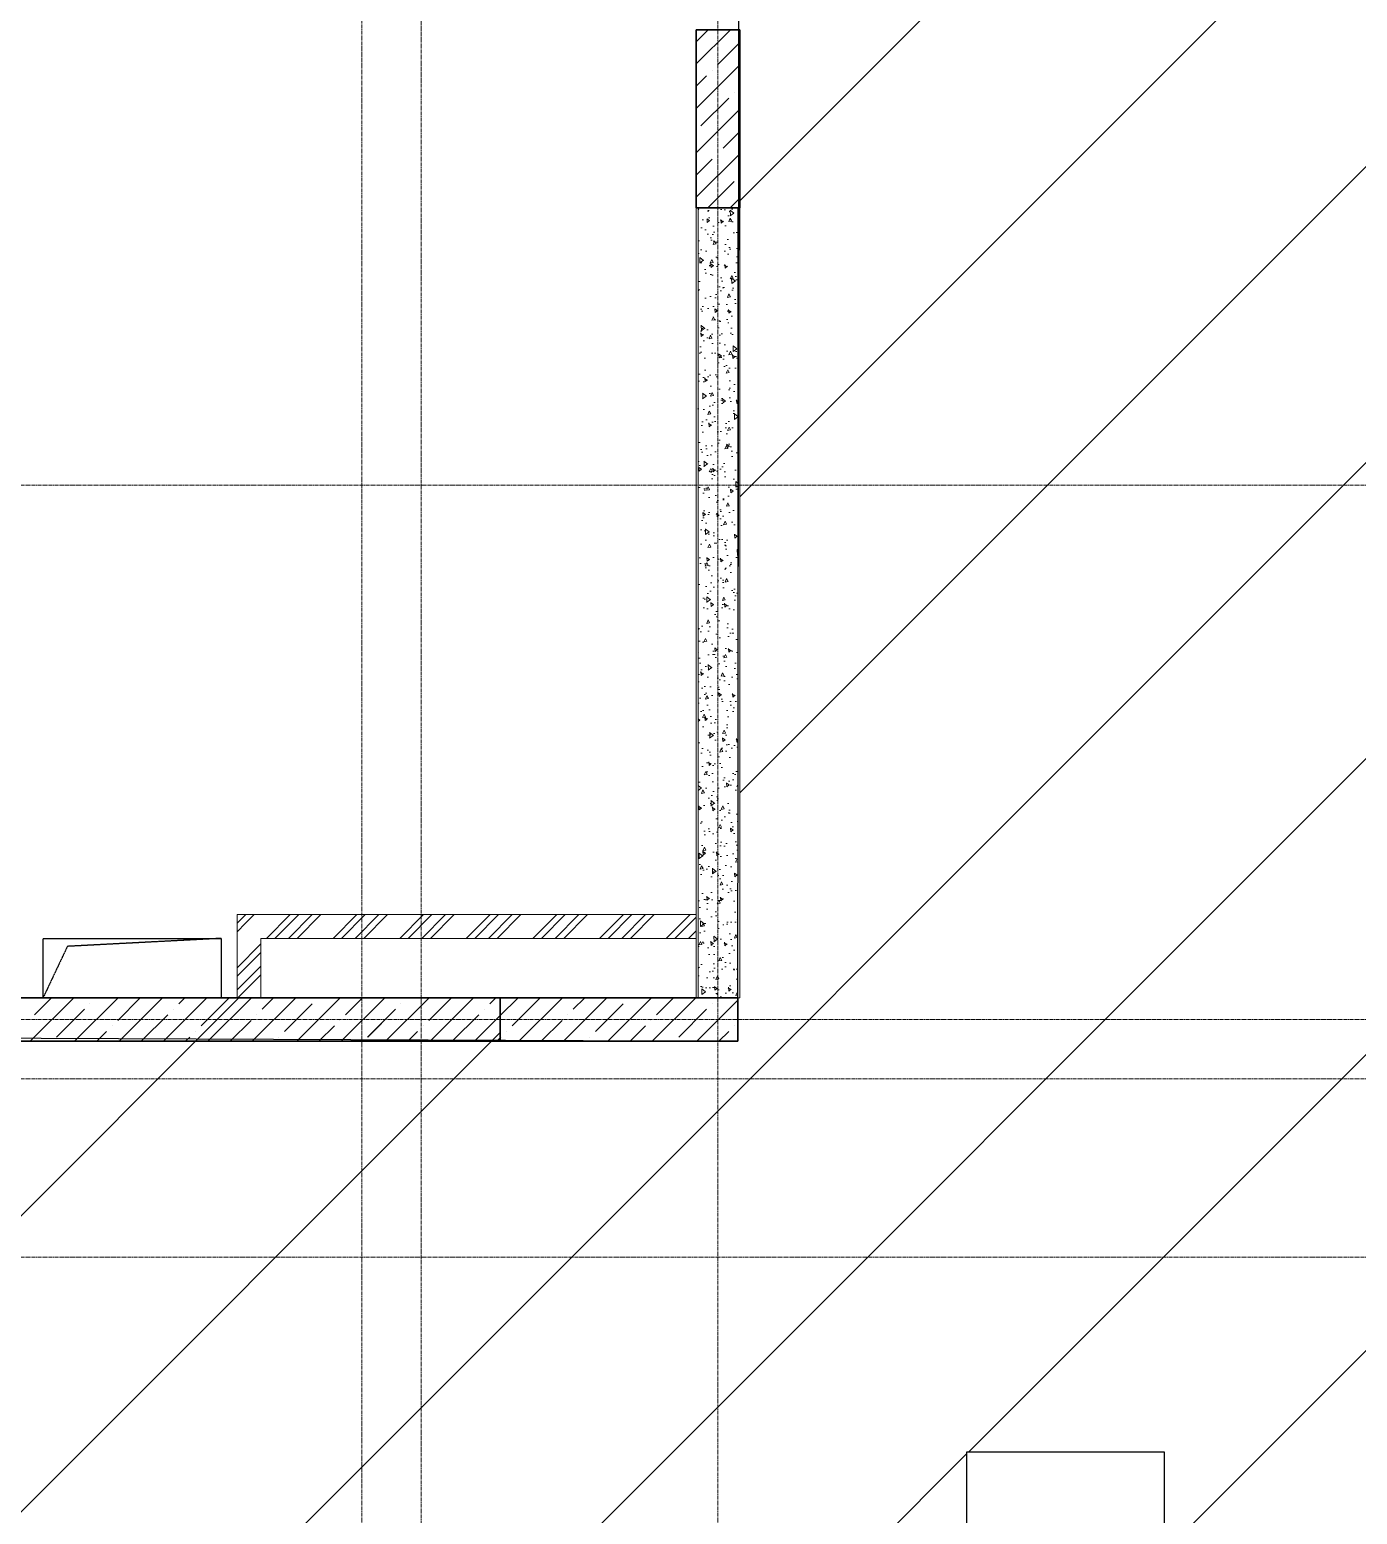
# Model space of a CAD drawing. Header units: millimetres. Extents: x 470010 to 1231400, y -134005 to 421770.
# Drawn here: x 810845 to 817553, y 146914 to 154413 of the extents above; entities that cross this region are included whole.
import ezdxf
from ezdxf.enums import TextEntityAlignment as Align

# ---------------------------------------------------------------- set-up
doc = ezdxf.new("R2010")
doc.units = ezdxf.units.MM
for name, pattern in [('CENTER2', [28.575, 19.05, -3.175, 3.175, -3.175]), ('HIDDEN', [9.525, 6.35, -3.175]), ('HIDDEN2', [4.7625, 3.175, -1.5875])]:
    doc.linetypes.add(name, pattern=pattern)
doc.layers.get('Defpoints').update_dxf_attribs({"color": 140})
for name, color, linetype, lineweight in [('АР_Колонны', 70, 'Continuous', 30), ('АР_Стены ЖБ', 7, 'Continuous', 35), ('АР_Стены кирпич', 32, 'Continuous', 20), ('АР_Стены ПЕНОблок', 52, 'Continuous', 20), ('АР_Тонкая', 254, 'Continuous', 5), ('АР_Штриховка', 8, 'Continuous', 0)]:
    doc.layers.add(name, color=color, linetype=linetype, lineweight=lineweight)
doc.layers.add('РД_Оси_100', color=7, linetype='Continuous', lineweight=0, true_color=0x525252)
doc.styles.add('style1', font='ARIALN.TTF')

# ---------------------------------------------------------------- blocks, each defined once
blk = doc.blocks.new('СОШ_2200_АР_ОСИ_М100_28.05.24')
at = {"layer": 'РД_Оси_100', "color": 251, "linetype": 'CENTER2', "true_color": 0x636466}
blk.add_line((29555, 29400), (-5954.958, 29400), dxfattribs=at)
for points in [[(5849.555, 139938.679), (6000, 139538.679), (6000, -6194.559)], [(6300, -6195.83), (6300, 139538.679), (6450, 139938.679)], [(7800, -6155), (7800, 139938.679)], [(29555, 26700), (-5454.958, 26700), (-5954.958, 26850)], [(29555, 26400), (-5454.958, 26400), (-5954.958, 26250)], [(29555, 25500), (-5954.958, 25500)]]:
    blk.add_lwpolyline(points, dxfattribs=at)
blk = doc.blocks.new('A$C9108343f')
at = {"layer": 'АР_Штриховка', "linetype": 'Continuous', "lineweight": 0, "true_color": 0x000000}
h = blk.add_hatch(dxfattribs=at)
h.set_pattern_fill('AR-CONC', color=18, angle=-315, style=0)
h.set_pattern_definition([(95, (-63444.08, 100366.24), (140.09465, 117.55338), [19.05, -209.55]), (40, (-63444.08, 100366.24), (-160.01845, 110.17673), [15.24, -167.64058]), (145.451445, (-63432.4, 100376.04), (-19.9238, 227.7301), [16.19001, -178.09024]), (91.1842, (-63480, 100402.16), (221.41024, 161.95341), [28.575, -314.325]), (141.63556, (-63461.55, 100415.66), (-7.08662, 342.82676), [24.28502, -267.1356]), (36.18415, (-63480, 100402.16), (-7.08662, 342.82676), [22.85997, -251.45973]), (66, (-63453.06, 100411.14), (179.51998, 34.89515), [19.05, -209.55]), (11, (-63453.06, 100411.14), (-86.53993, 173.94119), [15.24, -167.64]), (116.451445, (-63438.1, 100414.05), (92.98005, 208.83634), [16.19001, -178.08994]), (82.5, (-63444.08, 100366.24), (-57.605469, 61.973414), [0, -165.608, 0, -170.18, 0, -168.275]), (52.5, (-63444.08, 100366.24), (-23.589727, 118.087), [0, -97.028, 0, -161.798, 0, -64.135]), (12.5, (-63484.135, 100326.19), (99.927863, 91.826196), [0, -63.5, 0, -198.12, 0, -262.89]), (2.5, (-63502.1, 100308.23), (86.763904, 122.722393), [0, -82.55, 0, -131.572, 0, -186.69])])
h.paths.add_polyline_path([(148704.1, 253879.5), (148504.1, 253879.5), (148504.1, 250189.5), (148704.1, 250189.5)], flags=0)
h.paths.add_polyline_path([(148704.1, 250189.5), (148504.1, 250189.5), (148504.1, 249889.5), (148704.1, 249889.5)], flags=0)
h = blk.add_hatch(dxfattribs=at)
h.set_pattern_fill('ANSI32', color=18, scale=25, style=0)
h.set_pattern_definition([(45, (-63444.08, 100366.24), (-168.3798, 168.3798), []), (45, (-63331.83, 100366.24), (-168.3798, 168.3798), [])])
h.paths.add_polyline_path([(146174.1, 249889.5), (146294.1, 249889.5), (146294.1, 250189.5), (146174.1, 250309.5)], flags=0)
h = blk.add_hatch(dxfattribs=at)
h.set_pattern_fill('ANSI32', color=18, scale=25, style=0)
h.set_pattern_definition([(45, (-63444.08, 100366.24), (-168.3798, 168.3798), []), (45, (-63331.83, 100366.24), (-168.3798, 168.3798), [])])
h.paths.add_polyline_path([(146174.1, 250309.5), (146294.1, 250189.5), (148494.1, 250189.5), (148494.1, 250309.5)], flags=0)
h.paths.add_polyline_path([(148494.1, 250309.5), (148494.1, 250189.5)], flags=0)
at = {"color": 18, "linetype": 'HIDDEN', "ltscale": 0.07, "true_color": 0x000000}
for p, q in [((145194.1, 250189.5), (146094.1, 250189.5)), ((145194.1, 249889.5), (145194.1, 250189.5)), ((145194.1, 250189.5), (146094.1, 250189.5)), ((145194.1, 249889.5), (145194.1, 250189.5)), ((146094.1, 250189.5), (145317, 250149.1)), ((146094.1, 250189.5), (145317, 250149.1)), ((146094.1, 250189.5), (146094.1, 249889.5)), ((146094.1, 250189.5), (146094.1, 249889.5)), ((145317, 250149.1), (145194.1, 249889.5)), ((145317, 250149.1), (145194.1, 249889.5)), ((146094.1, 249889.5), (145194.1, 249889.5)), ((146094.1, 249889.5), (145194.1, 249889.5))]:
    blk.add_line(p, q, dxfattribs=at)
at = {"color": 18, "true_color": 0x000000}
for p, q in [((150860.3, 247594.5), (149860.3, 247594.5)), ((149860.3, 247594.5), (149860.3, 247194.5)), ((150860.3, 247194.5), (150860.3, 247594.5))]:
    blk.add_line(p, q, dxfattribs=at)
blk.add_lwpolyline([(160804.1, 248479.5), (162964.1, 248479.5), (162964.1, 249379.5), (167604.1, 249379.5), (167604.1, 249579.5), (186123.5, 249579.5), (186024.6, 244500.4), (148704.1, 244484.5), (148664.7, 245989.5), (140924.1, 246026), (140881.3, 249704.6), (148704.1, 249669.5), (148714.1, 259259.5)])
at = {"layer": 'АР_Колонны', "color": 18, "linetype": 'HIDDEN2', "lineweight": 25, "true_color": 0x000000}
for p, q in [((148494.1, 254779.5), (148714.1, 254779.5)), ((148494.1, 253879.5), (148494.1, 254779.5)), ((148714.1, 254779.5), (148714.1, 253879.5)), ((148714.1, 253879.5), (148494.1, 253879.5)), ((147504.1, 249889.5), (148704.1, 249889.5)), ((147504.1, 249669.5), (147504.1, 249889.5)), ((148704.1, 249889.5), (148704.1, 249669.5)), ((148704.1, 249669.5), (147504.1, 249669.5))]:
    blk.add_line(p, q, dxfattribs=at)
at = {"layer": 'АР_Колонны', "color": 18, "linetype": 'Continuous', "lineweight": 15, "true_color": 0x000000}
for p, q in [((148714.1, 254779.5), (148494.1, 254779.5)), ((148494.1, 254779.5), (148494.1, 253879.5)), ((148714.1, 254779.5), (148494.1, 254779.5)), ((148494.1, 254779.5), (148494.1, 253879.5)), ((148714.1, 253879.5), (148714.1, 254779.5)), ((148714.1, 253879.5), (148714.1, 254779.5)), ((148494.1, 253879.5), (148714.1, 253879.5)), ((148494.1, 253879.5), (148714.1, 253879.5)), ((147504.1, 249889.5), (147504.1, 249669.5)), ((148704.1, 249889.5), (147504.1, 249889.5)), ((148704.1, 249889.5), (147504.1, 249889.5)), ((147504.1, 249889.5), (147504.1, 249669.5)), ((148704.1, 249669.5), (148704.1, 249889.5)), ((148704.1, 249669.5), (148704.1, 249889.5)), ((147504.1, 249669.5), (148704.1, 249669.5)), ((147504.1, 249669.5), (148704.1, 249669.5))]:
    blk.add_line(p, q, dxfattribs=at)
at = {"layer": 'АР_Стены ЖБ', "color": 18, "linetype": 'Continuous', "lineweight": 30, "true_color": 0x000000}
for p, q in [((148714.1, 254779.5), (148494.1, 254779.5)), ((148494.1, 254779.5), (148494.1, 253879.5)), ((148714.1, 253879.5), (148714.1, 254779.5)), ((148494.1, 253879.5), (148714.1, 253879.5)), ((148704.1, 249889.5), (147504.1, 249889.5)), ((147504.1, 249889.5), (147504.1, 249669.5)), ((148704.1, 249669.5), (148704.1, 249889.5)), ((147504.1, 249669.5), (148704.1, 249669.5))]:
    blk.add_line(p, q, dxfattribs=at)
at = {"layer": 'АР_Стены ЖБ', "color": 18, "linetype": 'Continuous', "lineweight": 35, "true_color": 0x000000}
for p, q in [((147504.1, 249889.5), (140924.1, 249889.5)), ((147504.1, 249669.5), (147504.1, 249889.5)), ((140924.1, 249669.5), (147504.1, 249669.5))]:
    blk.add_line(p, q, dxfattribs=at)
at = {"layer": 'АР_Стены кирпич', "color": 18, "linetype": 'Continuous', "lineweight": 20, "true_color": 0x000000}
for p, q in [((146174.1, 250309.5), (146174.1, 249889.5)), ((148494.1, 250309.5), (146174.1, 250309.5)), ((148494.1, 250189.5), (148494.1, 250309.5)), ((148494.1, 250309.5), (148494.1, 250309.5)), ((146294.1, 249889.5), (146294.1, 250189.5)), ((146294.1, 250189.5), (148494.1, 250189.5)), ((148494.1, 250189.5), (148494.1, 250189.5)), ((146174.1, 249889.5), (146294.1, 249889.5))]:
    blk.add_line(p, q, dxfattribs=at)
at = {"layer": 'АР_Стены ПЕНОблок', "color": 18, "linetype": 'Continuous', "lineweight": 20, "true_color": 0x000000}
for p, q in [((148704.1, 253879.5), (148504.1, 253879.5)), ((148504.1, 253879.5), (148504.1, 250189.5)), ((148704.1, 250189.5), (148704.1, 253879.5)), ((148504.1, 250189.5), (148504.1, 249889.5)), ((148704.1, 249889.5), (148704.1, 250189.5)), ((148504.1, 249889.5), (148704.1, 249889.5))]:
    blk.add_line(p, q, dxfattribs=at)
at = {"layer": 'АР_Тонкая', "color": 18, "linetype": 'Continuous', "lineweight": 0, "true_color": 0x000000}
for p, q in [((148504.1, 253879.5), (148494.1, 253879.5)), ((148494.1, 253879.5), (148494.1, 250309.5)), ((148504.1, 250189.5), (148504.1, 253879.5)), ((148714.1, 253879.5), (148704.1, 253879.5)), ((148704.1, 253879.5), (148704.1, 250189.5)), ((148714.1, 250189.5), (148714.1, 253879.5)), ((148494.1, 250309.5), (148494.1, 250309.5)), ((148494.1, 250309.5), (148494.1, 250189.5)), ((148494.1, 250189.5), (148494.1, 250189.5)), ((148494.1, 250189.5), (148494.1, 249889.5)), ((148504.1, 249889.5), (148504.1, 250189.5)), ((148704.1, 250189.5), (148704.1, 249889.5)), ((148714.1, 249889.5), (148714.1, 250189.5)), ((148494.1, 249889.5), (148504.1, 249889.5)), ((148704.1, 249889.5), (148714.1, 249889.5))]:
    blk.add_line(p, q, dxfattribs=at)
at = {"layer": 'АР_Штриховка', "color": 18, "linetype": 'Continuous', "lineweight": 5, "true_color": 0x000000}
for p, q in [((148494.1, 254606.3), (148667.3, 254779.5)), ((148494.1, 254718.5), (148555.1, 254779.5)), ((148602.2, 254602.1), (148714.1, 254714)), ((148494.1, 254381.8), (148714.1, 254601.8)), ((148494.1, 254494), (148546.1, 254546)), ((148574.2, 254574.1), (148574.2, 254574.1)), ((148686.4, 254461.8), (148686.4, 254461.8)), ((148494.1, 254157.3), (148714.1, 254377.3)), ((148518, 254293.4), (148658.3, 254433.8)), ((148630.3, 254181.2), (148714.1, 254265)), ((148494.1, 253932.8), (148714.1, 254152.8)), ((148602.2, 254153.1), (148602.2, 254153.1)), ((148494.1, 254045), (148574.2, 254125.1)), ((148553.1, 253879.5), (148686.4, 254012.8)), ((148665.3, 253879.5), (148714.1, 253928.2)), ((145128.9, 249669.5), (145348.9, 249889.5)), ((145150.4, 249803.3), (145236.6, 249889.5)), ((145353.4, 249669.5), (145573.4, 249889.5)), ((145459.1, 249887.5), (145461.1, 249889.5)), ((145571.4, 249775.3), (145685.6, 249889.5)), ((145577.9, 249669.5), (145797.9, 249889.5)), ((145802.4, 249669.5), (146022.4, 249889.5)), ((145880.1, 249859.4), (145910.1, 249889.5)), ((145992.3, 249747.2), (146132.6, 249887.5)), ((146026.9, 249669.5), (146246.9, 249889.5)), ((146251.4, 249669.5), (146471.4, 249889.5)), ((146301, 249831.4), (146359.1, 249889.5)), ((146475.9, 249669.5), (146695.9, 249889.5)), ((146581.7, 249887.5), (146581.7, 249887.5)), ((146700.4, 249669.5), (146920.4, 249889.5)), ((146722, 249803.3), (146808.1, 249889.5)), ((146924.9, 249669.5), (147144.9, 249889.5)), ((147030.7, 249887.5), (147032.7, 249889.5)), ((147142.9, 249775.3), (147257.2, 249889.5)), ((147149.4, 249669.5), (147369.4, 249889.5)), ((147451.6, 249859.4), (147481.7, 249889.5)), ((147504.1, 249799.7), (147593.9, 249889.5)), ((147563.9, 249747.2), (147704.2, 249887.5)), ((147598.4, 249669.5), (147818.4, 249889.5)), ((147822.9, 249669.5), (148042.9, 249889.5)), ((147872.6, 249831.4), (147930.7, 249889.5)), ((148047.4, 249669.5), (148267.4, 249889.5)), ((148153.2, 249887.5), (148153.2, 249887.5)), ((148271.9, 249669.5), (148491.9, 249889.5)), ((148293.5, 249803.3), (148379.7, 249889.5)), ((148496.5, 249669.5), (148704.1, 249877.1)), ((148602.2, 249887.5), (148604.2, 249889.5)), ((145262.7, 249691.1), (145403, 249831.4)), ((145431.1, 249859.4), (145431.1, 249859.4)), ((145690.1, 249669.5), (145823.9, 249803.3)), ((145852, 249831.4), (145852, 249831.4)), ((146273, 249803.3), (146273, 249803.3)), ((146413.3, 249719.1), (146553.6, 249859.4)), ((146834.2, 249691.1), (146974.5, 249831.4)), ((147002.6, 249859.4), (147002.6, 249859.4)), ((147261.7, 249669.5), (147395.5, 249803.3)), ((147373.9, 249669.5), (147504.1, 249799.7)), ((147423.6, 249831.4), (147423.6, 249831.4)), ((147844.5, 249803.3), (147844.5, 249803.3)), ((147984.8, 249719.1), (148125.1, 249859.4)), ((148405.8, 249691.1), (148546.1, 249831.4)), ((148574.2, 249859.4), (148574.2, 249859.4)), ((145543.3, 249747.2), (145543.3, 249747.2)), ((146139.1, 249669.5), (146244.9, 249775.3)), ((146588.1, 249669.5), (146665.8, 249747.2)), ((146693.9, 249775.3), (146693.9, 249775.3)), ((147114.9, 249747.2), (147114.9, 249747.2)), ((147710.7, 249669.5), (147816.4, 249775.3)), ((148159.7, 249669.5), (148237.4, 249747.2)), ((148265.5, 249775.3), (148265.5, 249775.3)), ((148686.4, 249747.2), (148686.4, 249747.2)), ((145465.6, 249669.5), (145515.3, 249719.1)), ((145914.6, 249669.5), (145936.2, 249691.1)), ((145964.3, 249719.1), (145964.3, 249719.1)), ((146385.2, 249691.1), (146385.2, 249691.1)), ((147037.2, 249669.5), (147086.8, 249719.1)), ((147486.2, 249669.5), (147504.1, 249687.4)), ((147504.1, 249687.4), (147507.7, 249691.1)), ((147535.8, 249719.1), (147535.8, 249719.1)), ((147956.8, 249691.1), (147956.8, 249691.1)), ((148608.7, 249669.5), (148658.3, 249719.1))]:
    blk.add_line(p, q, dxfattribs=at)
at = {"layer": 'РД_Оси_100'}
blk.add_blockref('СОШ_2200_АР_ОСИ_М100_28.05.24', (140804.1, 223079.5), dxfattribs=at)
at = {"layer": 'Defpoints', "color": 18, "true_color": 0x000000, "style": 'style1'}
for p in [(143949.3, 316089.1), (143975, 281639.5), (143890.4, 273244.7), (143840, 264276.8), (143967.8, 254892.4), (12252, 104178.1), (12382.6, 96023.1)]:
    blk.add_attdef('АР-ПОМЕЩЕНИЕ:НАИМЕНОВАНИЕ', text='', height=100, dxfattribs=at).set_placement(p, align=Align.MIDDLE)
at = {"layer": 'Defpoints', "color": 18, "true_color": 0x000000, "style": 'style1', "flags": 8}
for p in [(143951.3, 279099.1), (143848.3, 269251.1), (143875.3, 260094.2), (144049.7, 250824.7), (163419.3, 238153.4), (155897.5, 237966), (183037.2, 237966), (143342.9, 237876.2)]:
    blk.add_attdef('АР-ПОМЕЩЕНИЕ:НАИМЕНОВАНИЕ', text='', height=100, dxfattribs=at).set_placement(p, align=Align.MIDDLE)

msp = doc.modelspace()

# ---------------------------------------------------------------- hatches: boundary and pattern name
h = msp.add_hatch()
h.set_pattern_fill('ANSI31', color=3, scale=333)
h.paths.add_polyline_path([(817822.706, 156413.251), (817822.706, 156633.251), (818712.706, 156633.251), (818712.706, 157213.251), (818712.706, 158463.251), (818712.706, 158793.251), (818142.704, 158793.251), (818142.704, 158993.251), (818142.704, 159018.251), (818142.708, 160493.251), (818142.709, 160913.252), (818142.71, 161403.25), (817492.706, 161403.25), (815492.706, 161403.25), (815152.698, 161403.25), (815152.705, 158893.25), (814432.706, 158893.25), (814432.706, 158113.25), (814432.706, 157813.251), (814432.706, 154913.25), (814432.706, 154413.251), (814432.706, 153513.25), (814432.706, 149823.25), (814432.706, 149520.89), (814422.706, 149510.89), (814422.706, 149303.25), (813222.703, 149303.25), (813222.703, 149523.25), (807026.355, 149523.251), (806792.706, 149289.602), (806792.706, 149514.108), (806642.706, 149364.108), (806642.706, 149303.251), (806642.706, 148813.25), (806638.097, 146163.251), (806642.706, 146163.251), (806642.706, 145623.251), (806792.706, 145623.251), (813222.706, 145623.251), (813222.706, 145903.251), (814423.268, 145903.251), (814423.268, 145582.591), (814422.706, 145582.028), (814422.706, 145403.251), (814422.706, 144123.251), (815822.706, 144123.251), (818721.706, 144123.251), (818722.706, 144123.251), (819622.706, 144123.251), (823122.706, 144123.251), (824322.706, 144123.251), (825522.706, 144123.251), (826422.706, 144123.251), (827422.706, 144123.251), (830322.706, 144123.251), (832443.315, 144123.251), (832443.315, 144413.251), (833322.706, 144413.251), (834245.277, 144413.251), (834222.706, 144390.68), (834222.706, 144123.251), (835122.706, 144123.251), (838022.706, 144123.251), (844022.706, 144123.251), (846922.706, 144123.251), (851466.776, 144123.251), (851472.706, 144129.18), (851472.706, 144563.251), (851762.706, 144563.251), (851762.706, 146914.25), (851762.706, 148713.251), (851472.706, 148713.251), (850377.706, 148713.251), (850377.706, 149213.251), (849177.706, 149213.251), (849177.706, 148713.251), (848277.706, 148713.251), (848277.706, 149213.251), (847077.706, 149213.251), (847077.706, 148713.251), (846177.706, 148713.251), (846177.706, 149213.251), (842877.706, 149213.251), (842877.706, 148713.251), (841977.706, 148713.251), (841977.706, 149213.251), (840777.706, 149213.251), (840777.706, 148713.251), (839877.706, 148713.251), (839877.706, 149213.251), (838677.706, 149213.251), (838677.706, 148713.251), (837777.706, 148713.251), (837777.706, 149213.251), (834477.706, 149213.251), (834477.706, 148713.251), (834222.706, 148713.251), (833322.706, 148713.251), (833322.706, 149213.251), (826722.706, 149213.251), (826722.706, 148993.251), (826872.706, 148993.251), (826872.706, 148843.251), (826664.184, 148843.251), (826522.706, 148701.772), (826522.706, 148233.25), (826524.424, 148233.25), (826524.424, 148113.25), (824942.706, 148113.251), (824822.706, 148113.251), (819922.706, 148113.251), (817822.706, 148113.251), (817822.706, 148313.251), (817822.706, 150513.251), (817822.706, 150713.251), (817822.706, 152013.251)])
h.paths.add_polyline_path([(816578.934, 147228.245), (816578.934, 146828.245), (815578.934, 146828.245), (815578.934, 147228.245)], flags=16)
h.paths.add_polyline_path([(828437.705, 148234.002), (827887.705, 148233.761), (827887.758, 148113.761), (828437.758, 148114.002)], flags=0)
h.paths.add_polyline_path([(826922.706, 149014.057), (827042.706, 149014.057), (827042.706, 148233.391), (827067.653, 148233.402), (827642.706, 148233.654), (827742.706, 148233.697), (827742.706, 149014.057), (827862.706, 149014.057), (827862.706, 148233.75), (828462.705, 148234.013), (828562.706, 148234.057), (828562.706, 149013.251), (828682.706, 149013.251), (828682.706, 148114.109), (828462.759, 148114.013), (828462.758, 148114.013), (827862.758, 148113.75), (827862.706, 148113.75), (827642.758, 148113.654), (827042.759, 148113.391), (827042.706, 148113.391), (826722.759, 148113.25), (826722.706, 148233.25), (826922.706, 148233.338)], flags=16)
h.paths.add_polyline_path([(827642.653, 148233.654), (827642.706, 148233.654), (827642.758, 148113.654), (827617.706, 148113.643), (827617.653, 148233.643)], flags=0)
h.paths.add_polyline_path([(818060.384, 156364.651), (818446.674, 156364.651), (818446.674, 156665.265), (818060.384, 156665.265)], flags=25)
at = {"layer": 'АР_Штриховка', "linetype": 'Continuous', "lineweight": 0, "true_color": 0x000000}
h = msp.add_hatch(dxfattribs=at)
h.set_pattern_fill('AR-CONC', color=18, angle=-315, style=0)
h.set_pattern_definition([(95, (602274.53, 2e-10), (140.09465, 117.55338), [19.05, -209.55]), (40, (602274.53, 2e-10), (-160.01845, 110.17673), [15.24, -167.64058]), (145.451445, (602286.2, 9.8), (-19.9238, 227.7301), [16.19001, -178.09024]), (91.1842, (602238.6, 35.92), (221.41024, 161.95341), [28.575, -314.325]), (141.63556, (602257.06, 49.42), (-7.08662, 342.82676), [24.28502, -267.1356]), (36.18415, (602238.6, 35.92), (-7.08662, 342.82676), [22.85997, -251.45973]), (66, (602265.55, 44.9), (179.51998, 34.89515), [19.05, -209.55]), (11, (602265.55, 44.9), (-86.53993, 173.94119), [15.24, -167.64]), (116.451445, (602280.51, 47.81), (92.98005, 208.83634), [16.19001, -178.08994]), (82.5, (602274.53, 2e-10), (-57.605469, 61.973414), [0, -165.608, 0, -170.18, 0, -168.275]), (52.5, (602274.53, 2e-10), (-23.589727, 118.087), [0, -97.028, 0, -161.798, 0, -64.135]), (12.5, (602234.48, -40.05), (99.927863, 91.826196), [0, -63.5, 0, -198.12, 0, -262.89]), (2.5, (602216.52, -58.01), (86.763904, 122.722393), [0, -82.55, 0, -131.572, 0, -186.69])])
h.paths.add_polyline_path([(814422.706, 153513.25), (814222.706, 153513.25), (814222.706, 149823.25), (814422.706, 149823.25)], flags=0)
h.paths.add_polyline_path([(814422.706, 149823.25), (814222.706, 149823.25), (814222.706, 149523.25), (814422.706, 149523.25)], flags=0)
h = msp.add_hatch(dxfattribs=at)
h.set_pattern_fill('ANSI32', color=18, scale=25, style=0)
h.set_pattern_definition([(45, (602274.53, -3e-11), (-168.3798, 168.3798), []), (45, (602386.78, -3e-11), (-168.3798, 168.3798), [])])
h.paths.add_polyline_path([(811892.706, 149523.251), (812012.706, 149523.251), (812012.706, 149823.25), (811892.706, 149943.25)], flags=0)
h = msp.add_hatch(dxfattribs=at)
h.set_pattern_fill('ANSI32', color=18, scale=25, style=0)
h.set_pattern_definition([(45, (602274.53, 0), (-168.3798, 168.3798), []), (45, (602386.78, 0), (-168.3798, 168.3798), [])])
h.paths.add_polyline_path([(811892.706, 149943.25), (812012.706, 149823.25), (814212.706, 149823.25), (814212.706, 149943.25)], flags=0)
h.paths.add_polyline_path([(814212.706, 149943.25), (814212.706, 149823.25)], flags=0)

# ---------------------------------------------------------------- linework, layer by layer
at = {"color": 18, "linetype": 'HIDDEN', "ltscale": 0.07, "true_color": 0x000000}
for p, q in [((810912.706, 149823.251), (811812.706, 149823.251)), ((810912.706, 149523.251), (810912.706, 149823.251)), ((810912.706, 149823.251), (811812.706, 149823.251)), ((810912.706, 149523.251), (810912.706, 149823.251)), ((811035.625, 149782.856), (810912.706, 149523.251)), ((811035.625, 149782.856), (810912.706, 149523.251)), ((811812.706, 149823.251), (811035.625, 149782.856)), ((811812.706, 149823.251), (811035.625, 149782.856)), ((811812.706, 149823.251), (811812.706, 149523.251)), ((811812.706, 149823.251), (811812.706, 149523.251)), ((811812.706, 149523.251), (810912.706, 149523.251)), ((811812.706, 149523.251), (810912.706, 149523.251))]:
    msp.add_line(p, q, dxfattribs=at)
at = {"color": 18, "true_color": 0x000000}
for p, q in [((816578.934, 147228.245), (815578.934, 147228.245)), ((815578.934, 147228.245), (815578.934, 146828.245)), ((816578.934, 146828.245), (816578.934, 147228.245))]:
    msp.add_line(p, q, dxfattribs=at)
msp.add_lwpolyline([(826522.706, 148113.25), (828682.706, 148113.25), (828682.706, 149013.251), (833322.706, 149013.251), (833322.706, 149213.251), (851842.142, 149213.251), (851743.238, 144134.142), (814422.706, 144118.251), (814383.268, 145623.251), (806642.706, 145659.752), (806599.923, 149338.31), (814422.706, 149303.25), (814432.706, 158893.25)])
at = {"layer": 'АР_Колонны', "color": 18, "linetype": 'HIDDEN2', "lineweight": 25, "true_color": 0x000000}
for p, q in [((814212.706, 154413.25), (814432.706, 154413.25)), ((814212.706, 153513.25), (814212.706, 154413.25)), ((814432.706, 154413.25), (814432.706, 153513.25)), ((814432.706, 153513.25), (814212.706, 153513.25)), ((813222.706, 149523.25), (814422.706, 149523.25)), ((813222.706, 149303.25), (813222.706, 149523.25)), ((814422.706, 149523.25), (814422.706, 149303.25)), ((814422.706, 149303.25), (813222.706, 149303.25))]:
    msp.add_line(p, q, dxfattribs=at)
at = {"layer": 'АР_Колонны', "color": 18, "linetype": 'Continuous', "lineweight": 15, "true_color": 0x000000}
for p, q in [((814432.706, 154413.25), (814212.706, 154413.25)), ((814212.706, 154413.25), (814212.706, 153513.25)), ((814432.706, 154413.25), (814212.706, 154413.25)), ((814212.706, 154413.25), (814212.706, 153513.25)), ((814432.706, 153513.25), (814432.706, 154413.25)), ((814432.706, 153513.25), (814432.706, 154413.25)), ((814212.706, 153513.25), (814432.706, 153513.25)), ((814212.706, 153513.25), (814432.706, 153513.25)), ((813222.706, 149523.25), (813222.706, 149303.25)), ((814422.706, 149523.25), (813222.706, 149523.25)), ((814422.706, 149523.25), (813222.706, 149523.25)), ((813222.706, 149523.25), (813222.706, 149303.25)), ((814422.706, 149303.25), (814422.706, 149523.25)), ((814422.706, 149303.25), (814422.706, 149523.25)), ((813222.706, 149303.25), (814422.706, 149303.25)), ((813222.706, 149303.25), (814422.706, 149303.25))]:
    msp.add_line(p, q, dxfattribs=at)
at = {"layer": 'АР_Стены ЖБ', "color": 18, "linetype": 'Continuous', "lineweight": 30, "true_color": 0x000000}
for p, q in [((814432.706, 154413.25), (814212.706, 154413.25)), ((814212.706, 154413.25), (814212.706, 153513.25)), ((814432.706, 153513.25), (814432.706, 154413.25)), ((814212.706, 153513.25), (814432.706, 153513.25)), ((814422.706, 149523.25), (813222.706, 149523.25)), ((813222.706, 149523.25), (813222.706, 149303.25)), ((814422.706, 149303.25), (814422.706, 149523.25)), ((813222.706, 149303.25), (814422.706, 149303.25))]:
    msp.add_line(p, q, dxfattribs=at)
at = {"layer": 'АР_Стены ЖБ', "color": 18, "linetype": 'Continuous', "lineweight": 35, "true_color": 0x000000}
for p, q in [((813222.703, 149523.25), (806642.706, 149523.251)), ((813222.703, 149303.25), (813222.703, 149523.25)), ((806642.706, 149303.251), (813222.703, 149303.25))]:
    msp.add_line(p, q, dxfattribs=at)
at = {"layer": 'АР_Стены кирпич', "color": 18, "linetype": 'Continuous', "lineweight": 20, "true_color": 0x000000}
for p, q in [((811892.706, 149943.25), (811892.706, 149523.251)), ((814212.706, 149943.25), (811892.706, 149943.25)), ((814212.706, 149823.25), (814212.706, 149943.25)), ((814212.706, 149943.25), (814212.706, 149943.25)), ((812012.706, 149523.251), (812012.706, 149823.25)), ((812012.706, 149823.25), (814212.706, 149823.25)), ((814212.706, 149823.25), (814212.706, 149823.25)), ((811892.706, 149523.251), (812012.706, 149523.251))]:
    msp.add_line(p, q, dxfattribs=at)
at = {"layer": 'АР_Стены ПЕНОблок', "color": 18, "linetype": 'Continuous', "lineweight": 20, "true_color": 0x000000}
for p, q in [((814422.706, 153513.25), (814222.706, 153513.25)), ((814222.706, 153513.25), (814222.706, 149823.25)), ((814422.706, 149823.25), (814422.706, 153513.25)), ((814222.706, 149823.25), (814222.706, 149523.25)), ((814422.706, 149523.25), (814422.706, 149823.25)), ((814222.706, 149523.25), (814422.706, 149523.25))]:
    msp.add_line(p, q, dxfattribs=at)
at = {"layer": 'АР_Тонкая', "color": 18, "linetype": 'Continuous', "lineweight": 0, "true_color": 0x000000}
for p, q in [((814222.706, 153513.25), (814212.706, 153513.25)), ((814212.706, 153513.25), (814212.706, 149943.25)), ((814222.706, 149823.25), (814222.706, 153513.25)), ((814432.706, 153513.25), (814422.706, 153513.25)), ((814422.706, 153513.25), (814422.706, 149823.25)), ((814432.706, 149823.25), (814432.706, 153513.25)), ((814212.706, 149943.25), (814212.706, 149943.25)), ((814212.706, 149943.25), (814212.706, 149823.25)), ((814212.706, 149823.25), (814212.706, 149823.25)), ((814212.706, 149823.25), (814212.706, 149523.25)), ((814222.706, 149523.25), (814222.706, 149823.25)), ((814422.706, 149823.25), (814422.706, 149523.25)), ((814432.706, 149523.25), (814432.706, 149823.25)), ((814212.706, 149523.25), (814222.706, 149523.25)), ((814422.706, 149523.25), (814432.706, 149523.25))]:
    msp.add_line(p, q, dxfattribs=at)
at = {"layer": 'АР_Штриховка', "color": 18, "linetype": 'Continuous', "lineweight": 5, "true_color": 0x000000}
for p, q in [((814212.706, 154240.031), (814385.925, 154413.25)), ((814212.706, 154352.284), (814273.672, 154413.25)), ((814320.827, 154235.899), (814432.706, 154347.778)), ((814212.706, 154015.525), (814432.706, 154235.525)), ((814212.706, 154127.778), (814264.7, 154179.772)), ((814236.637, 153927.203), (814376.953, 154067.519)), ((814212.706, 153791.019), (814432.706, 154011.019)), ((814348.89, 153814.949), (814432.706, 153898.765)), ((814212.706, 153566.512), (814432.706, 153786.512)), ((814212.706, 153678.765), (814292.764, 153758.823)), ((814271.698, 153513.25), (814405.017, 153646.57)), ((814383.951, 153513.25), (814432.706, 153562.006)), ((810847.47, 149303.25), (811067.47, 149523.25)), ((810869.041, 149437.075), (810955.217, 149523.25)), ((810981.294, 149324.821), (811121.611, 149465.138)), ((811071.976, 149303.25), (811291.976, 149523.25)), ((811177.737, 149521.264), (811179.723, 149523.25)), ((811289.99, 149409.011), (811404.23, 149523.25)), ((811296.483, 149303.25), (811516.483, 149523.25)), ((811520.989, 149303.25), (811740.989, 149523.25)), ((811598.687, 149493.201), (811628.736, 149523.25)), ((811710.94, 149380.948), (811851.256, 149521.264)), ((811745.496, 149303.25), (811965.496, 149523.25)), ((811970.002, 149303.25), (812190.002, 149523.25)), ((812019.636, 149465.138), (812077.749, 149523.25)), ((812131.889, 149352.885), (812272.206, 149493.201)), ((812194.508, 149303.25), (812414.508, 149523.25)), ((812419.015, 149303.25), (812639.015, 149523.25)), ((812440.586, 149437.075), (812526.762, 149523.25)), ((812552.839, 149324.821), (812693.155, 149465.138)), ((812643.521, 149303.25), (812863.521, 149523.25)), ((812749.282, 149521.264), (812751.268, 149523.25)), ((812861.535, 149409.011), (812975.774, 149523.25)), ((812868.028, 149303.25), (813088.028, 149523.25)), ((813170.232, 149493.201), (813200.281, 149523.25)), ((813222.706, 149433.422), (813312.534, 149523.25)), ((813282.485, 149380.948), (813422.801, 149521.264)), ((813317.04, 149303.25), (813537.04, 149523.25)), ((813541.547, 149303.25), (813761.547, 149523.25)), ((813591.181, 149465.138), (813649.294, 149523.25)), ((813703.434, 149352.885), (813843.751, 149493.201)), ((813766.053, 149303.25), (813986.053, 149523.25)), ((813990.56, 149303.25), (814210.56, 149523.25)), ((814012.131, 149437.075), (814098.306, 149523.25)), ((814124.384, 149324.821), (814264.7, 149465.138)), ((814215.066, 149303.25), (814422.706, 149510.89)), ((814320.827, 149521.264), (814322.813, 149523.25)), ((811408.736, 149303.25), (811542.56, 149437.075)), ((811857.749, 149303.25), (811963.51, 149409.011)), ((812980.281, 149303.25), (813114.105, 149437.075)), ((813092.534, 149303.25), (813222.703, 149433.42)), ((813429.294, 149303.25), (813535.054, 149409.011)), ((811184.23, 149303.25), (811233.864, 149352.885)), ((811633.242, 149303.25), (811654.813, 149324.821)), ((812306.762, 149303.25), (812384.459, 149380.948)), ((812755.774, 149303.25), (812805.409, 149352.885)), ((813204.787, 149303.25), (813222.703, 149321.166)), ((813222.706, 149321.169), (813226.358, 149324.821)), ((813878.306, 149303.25), (813956.004, 149380.948)), ((814327.319, 149303.25), (814376.953, 149352.885))]:
    msp.add_line(p, q, dxfattribs=at)

# ---------------------------------------------------------------- block references
msp.add_blockref('A$C9108343f', (665718.612, -100366.242))
at = {"layer": 'РД_Оси_100'}
msp.add_blockref('СОШ_2200_АР_ОСИ_М100_28.05.24', (806522.706, 122713.251), dxfattribs=at)

doc.saveas('drawing.dxf')
